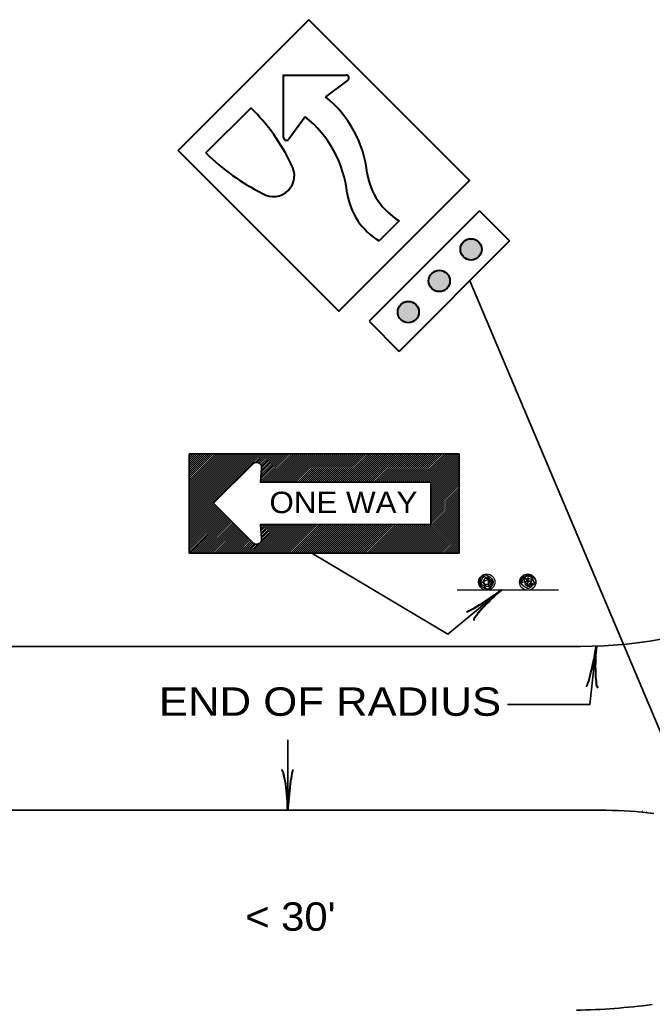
# Model space of a CAD drawing. Extents: x 930 to 1610, y -455 to -15.
# Drawn here: x 1360.8 to 1405.3, y -182 to -112.2 of the extents above; entities that cross this region are included whole.
import ezdxf
from ezdxf.enums import TextEntityAlignment as Align

# ---------------------------------------------------------------- set-up
doc = ezdxf.new("R2010")
doc.units = 0
doc.header["$LTSCALE"] = 0.8
doc.layers.add('1', color=7, linetype='Continuous', lineweight=53)
doc.layers.add('4', color=7, linetype='Continuous', lineweight=25)

msp = doc.modelspace()

# ---------------------------------------------------------------- hatches: boundary and pattern name
at = {"layer": '1'}
for points in [[(1392.5274, -127.655, 1), (1392.5274, -129.155, 1)], [(1390.2917, -129.8758, 1), (1390.2917, -131.3758, 1)], [(1388.1123, -132.0686, 1), (1388.1123, -133.5686, 1)]]:
    msp.add_hatch(color=256, dxfattribs=at).paths.add_polyline_path(points)

# ---------------------------------------------------------------- linework, layer by layer
at = {"layer": '1', "lineweight": 40}
for p, q in [((1383.8442, -116.4978), (1382.2698, -117.6589)), ((1373.8537, -121.617), (1377.0357, -118.4351)), ((1380.8557, -119.073), (1379.6948, -120.6472)), ((1393.1224, -125.6829), (1385.3442, -133.4612)), ((1393.1224, -125.6829), (1395.2437, -127.8042)), ((1387.4656, -126.3899), (1386.0513, -127.8042)), ((1395.2437, -127.8042), (1387.4654, -135.5825)), ((1385.3442, -133.4612), (1387.4654, -135.5825))]:
    msp.add_line(p, q, dxfattribs=at)
at = {"layer": '1', "lineweight": 35}
for p, q in [((1414.0645, -181.83), (1392.438, -130.6099)), ((1372.6852, -142.8004), (1372.6866, -142.799)), ((1372.6852, -142.9418), (1372.828, -142.799)), ((1372.6852, -143.0832), (1372.9694, -142.799)), ((1372.6852, -143.2247), (1373.1108, -142.799)), ((1372.6852, -143.3661), (1373.2523, -142.799)), ((1372.6852, -143.5075), (1373.3937, -142.799)), ((1372.6852, -143.6489), (1373.5351, -142.799)), ((1372.6852, -143.7903), (1373.6765, -142.799)), ((1372.6852, -143.9317), (1373.8179, -142.799)), ((1372.6852, -144.0732), (1373.9593, -142.799)), ((1372.6852, -144.2146), (1374.1008, -142.799)), ((1372.6852, -144.356), (1374.2422, -142.799)), ((1372.6852, -144.4974), (1374.3836, -142.799)), ((1372.6852, -144.6388), (1374.525, -142.799)), ((1372.6852, -144.7802), (1374.6664, -142.799)), ((1372.6852, -144.9217), (1374.8078, -142.799)), ((1372.6852, -145.0632), (1374.9493, -142.799)), ((1372.6852, -145.2046), (1375.0907, -142.799)), ((1372.6852, -145.346), (1375.2322, -142.799)), ((1372.6852, -145.4874), (1375.3736, -142.799)), ((1372.6852, -145.6288), (1375.515, -142.799)), ((1372.6852, -145.7703), (1375.6564, -142.799)), ((1372.6852, -145.9117), (1375.7978, -142.799)), ((1372.6852, -146.0531), (1375.9392, -142.799)), ((1372.6852, -146.1945), (1376.0807, -142.799)), ((1372.6852, -146.3359), (1376.2221, -142.799)), ((1372.6852, -146.4773), (1376.3635, -142.799)), ((1372.6852, -146.6188), (1376.5049, -142.799)), ((1372.6852, -146.7602), (1376.6463, -142.799)), ((1372.6852, -146.9016), (1376.7877, -142.799)), ((1372.6852, -147.043), (1376.9292, -142.799)), ((1372.6852, -147.1844), (1377.0706, -142.799)), ((1372.6852, -147.3258), (1377.212, -142.799)), ((1372.6852, -147.4673), (1377.3534, -142.799)), ((1372.6852, -147.6087), (1377.4949, -142.799)), ((1372.6852, -147.7502), (1377.6363, -142.799)), ((1372.6852, -147.8916), (1377.7777, -142.799)), ((1377.298, -143.4202), (1377.9192, -142.799)), ((1377.4576, -143.402), (1378.0606, -142.799)), ((1377.5687, -143.4323), (1378.202, -142.799)), ((1377.6553, -143.4872), (1378.3434, -142.799)), ((1377.7002, -144.7149), (1379.6162, -142.799)), ((1377.7138, -144.5599), (1379.4747, -142.799)), ((1377.7213, -143.5625), (1378.4848, -142.799)), ((1377.7274, -144.405), (1379.3333, -142.799)), ((1377.7409, -144.25), (1379.1919, -142.799)), ((1377.7545, -144.095), (1379.0505, -142.799)), ((1377.7665, -143.6587), (1378.6263, -142.799)), ((1377.7681, -143.94), (1378.9091, -142.799)), ((1377.7758, -144.7807), (1379.7576, -142.799)), ((1377.7817, -143.7851), (1378.7677, -142.799)), ((1377.9172, -144.7807), (1379.899, -142.799)), ((1378.0587, -144.7807), (1380.0405, -142.799)), ((1378.2002, -144.7807), (1380.1819, -142.799)), ((1378.3416, -144.7807), (1380.3233, -142.799)), ((1378.483, -144.7807), (1380.4647, -142.799)), ((1378.6244, -144.7807), (1380.6062, -142.799)), ((1378.7658, -144.7807), (1380.7476, -142.799)), ((1378.9072, -144.7807), (1380.889, -142.799)), ((1379.0487, -144.7807), (1381.0304, -142.799)), ((1379.1901, -144.7807), (1381.1718, -142.799)), ((1379.3315, -144.7807), (1381.3132, -142.799)), ((1379.4729, -144.7807), (1381.4547, -142.799)), ((1379.6143, -144.7807), (1381.5961, -142.799)), ((1379.7558, -144.7807), (1381.7375, -142.799)), ((1379.8972, -144.7807), (1381.8789, -142.799)), ((1380.0386, -144.7807), (1382.0203, -142.799)), ((1380.18, -144.7807), (1382.1617, -142.799)), ((1380.3214, -144.7807), (1382.3032, -142.799)), ((1380.4628, -144.7807), (1382.4446, -142.799)), ((1380.6043, -144.7807), (1382.5861, -142.799)), ((1380.7458, -144.7807), (1382.7275, -142.799)), ((1380.8872, -144.7807), (1382.8689, -142.799)), ((1381.0286, -144.7807), (1383.0103, -142.799)), ((1381.17, -144.7807), (1383.1517, -142.799)), ((1381.3114, -144.7807), (1383.2932, -142.799)), ((1381.4528, -144.7807), (1383.4346, -142.799)), ((1381.5942, -144.7807), (1383.576, -142.799)), ((1381.7357, -144.7807), (1383.7174, -142.799)), ((1381.8771, -144.7807), (1383.8588, -142.799)), ((1382.0185, -144.7807), (1384.0003, -142.799)), ((1382.1599, -144.7807), (1384.1417, -142.799)), ((1382.3013, -144.7807), (1384.2831, -142.799)), ((1382.4427, -144.7807), (1384.4245, -142.799)), ((1382.5842, -144.7807), (1384.5659, -142.799)), ((1382.7256, -144.7807), (1384.7073, -142.799)), ((1382.867, -144.7807), (1384.8487, -142.799)), ((1383.0085, -144.7807), (1384.9903, -142.799)), ((1383.1499, -144.7807), (1385.1317, -142.799)), ((1383.2913, -144.7807), (1385.2731, -142.799)), ((1383.4327, -144.7807), (1385.4145, -142.799)), ((1383.5742, -144.7807), (1385.5559, -142.799)), ((1383.7156, -144.7807), (1385.6973, -142.799)), ((1383.857, -144.7807), (1385.8387, -142.799)), ((1383.9984, -144.7807), (1385.9802, -142.799)), ((1384.1398, -144.7807), (1386.1216, -142.799)), ((1384.2812, -144.7807), (1386.263, -142.799)), ((1384.4227, -144.7807), (1386.4044, -142.799)), ((1384.5641, -144.7807), (1386.5458, -142.799)), ((1384.7055, -144.7807), (1386.6872, -142.799)), ((1384.8469, -144.7807), (1386.8287, -142.799)), ((1384.9883, -144.7807), (1386.9701, -142.799)), ((1385.1298, -144.7807), (1387.1115, -142.799)), ((1385.2712, -144.7807), (1387.2529, -142.799)), ((1385.4126, -144.7807), (1387.3943, -142.799)), ((1385.5541, -144.7807), (1387.5358, -142.799)), ((1385.6955, -144.7807), (1387.6772, -142.799)), ((1385.8369, -144.7807), (1387.8187, -142.799)), ((1385.9783, -144.7807), (1387.9601, -142.799)), ((1386.1198, -144.7807), (1388.1015, -142.799)), ((1386.2612, -144.7807), (1388.2429, -142.799)), ((1386.4026, -144.7807), (1388.3843, -142.799)), ((1386.544, -144.7807), (1388.5258, -142.799)), ((1386.6854, -144.7807), (1388.6672, -142.799)), ((1386.8268, -144.7807), (1388.8086, -142.799)), ((1386.9682, -144.7807), (1388.95, -142.799)), ((1387.1097, -144.7807), (1389.0914, -142.799)), ((1387.2511, -144.7807), (1389.2328, -142.799)), ((1387.3925, -144.7807), (1389.3742, -142.799)), ((1387.5339, -144.7807), (1389.5157, -142.799)), ((1387.6753, -144.7807), (1389.6571, -142.799)), ((1387.8167, -144.7807), (1389.7985, -142.799)), ((1387.9582, -144.7807), (1389.9399, -142.799)), ((1388.0997, -144.7807), (1390.0814, -142.799)), ((1388.2411, -144.7807), (1390.2228, -142.799)), ((1388.3825, -144.7807), (1390.3642, -142.799)), ((1388.5239, -144.7807), (1390.5057, -142.799)), ((1388.6653, -144.7807), (1390.6471, -142.799)), ((1388.8067, -144.7807), (1390.7885, -142.799)), ((1388.9482, -144.7807), (1390.9299, -142.799)), ((1389.0896, -144.7807), (1391.0713, -142.799)), ((1389.231, -144.7807), (1391.2127, -142.799)), ((1389.3724, -144.7807), (1391.3542, -142.799)), ((1389.5138, -144.7807), (1391.4956, -142.799)), ((1389.6553, -144.7807), (1391.637, -142.799)), ((1389.6945, -144.8829), (1391.6852, -142.8922)), ((1374.4016, -146.2807), (1377.23, -143.4522)), ((1389.6945, -145.0243), (1391.6852, -143.0337)), ((1389.6945, -145.1658), (1391.6852, -143.1751)), ((1389.6945, -145.3072), (1391.6852, -143.3165)), ((1389.6945, -145.4486), (1391.6852, -143.4579)), ((1389.6945, -145.59), (1391.6852, -143.5993)), ((1389.6945, -145.7315), (1391.6852, -143.7408)), ((1389.6945, -145.8729), (1391.6852, -143.8822)), ((1389.6945, -146.0143), (1391.6852, -144.0237)), ((1389.6945, -146.1557), (1391.6852, -144.1651)), ((1389.6945, -146.2972), (1391.6852, -144.3065)), ((1389.6945, -146.4386), (1391.6852, -144.4479)), ((1389.6945, -146.58), (1391.6852, -144.5893)), ((1389.6945, -146.7214), (1391.6852, -144.7308)), ((1389.6945, -146.8628), (1391.6852, -144.8722)), ((1389.6945, -147.0042), (1391.6852, -145.0136)), ((1389.6945, -147.1457), (1391.6852, -145.155)), ((1389.6945, -147.2871), (1391.6852, -145.2964)), ((1389.6945, -147.4285), (1391.6852, -145.4378)), ((1389.6945, -147.5699), (1391.6852, -145.5793)), ((1372.6852, -148.033), (1374.4195, -146.2987)), ((1372.6852, -148.1744), (1374.4902, -146.3693)), ((1377.23, -149.1092), (1374.4016, -146.2807)), ((1387.7482, -149.799), (1391.6852, -145.8621)), ((1387.8897, -149.799), (1391.6852, -146.0035)), ((1388.0311, -149.799), (1391.6852, -146.1449)), ((1388.1726, -149.799), (1391.6852, -146.2864)), ((1389.6945, -147.7113), (1391.6852, -145.7207)), ((1372.6852, -148.3158), (1374.5609, -146.4401)), ((1372.6852, -148.4572), (1374.6316, -146.5108)), ((1372.6852, -148.5987), (1374.7023, -146.5815)), ((1372.6852, -148.7401), (1374.773, -146.6522)), ((1372.6852, -148.8815), (1374.8438, -146.7229)), ((1372.6852, -149.0229), (1374.9145, -146.7937)), ((1372.6852, -149.1643), (1374.9852, -146.8643)), ((1372.6852, -149.3057), (1375.0559, -146.9351)), ((1372.6852, -149.4472), (1375.1266, -147.0058)), ((1372.6852, -149.5886), (1375.1973, -147.0765)), ((1388.314, -149.799), (1391.6852, -146.4278)), ((1388.4554, -149.799), (1391.6852, -146.5692)), ((1388.5968, -149.799), (1391.6852, -146.7107)), ((1388.7382, -149.799), (1391.6852, -146.8521)), ((1388.8797, -149.799), (1391.6852, -146.9935)), ((1372.6852, -149.73), (1375.268, -147.1472)), ((1372.7576, -149.799), (1375.3387, -147.2179)), ((1372.899, -149.799), (1375.4094, -147.2886)), ((1373.0405, -149.799), (1375.4802, -147.3593)), ((1373.1819, -149.799), (1375.5508, -147.43)), ((1373.3233, -149.799), (1375.6216, -147.5007)), ((1373.4647, -149.799), (1375.6923, -147.5714)), ((1373.6062, -149.799), (1375.763, -147.6422)), ((1373.7476, -149.799), (1375.8337, -147.7128)), ((1377.0003, -149.799), (1379.0185, -147.7807)), ((1377.1417, -149.799), (1379.1599, -147.7807)), ((1377.2831, -149.799), (1379.3013, -147.7807)), ((1377.4245, -149.799), (1379.4427, -147.7807)), ((1377.5659, -149.799), (1379.5842, -147.7807)), ((1377.6986, -147.8278), (1377.7458, -147.7807)), ((1377.7073, -149.799), (1379.7256, -147.7807)), ((1377.71, -147.9579), (1377.8872, -147.7807)), ((1377.7214, -148.0879), (1378.0286, -147.7807)), ((1377.7327, -148.218), (1378.17, -147.7807)), ((1377.7442, -148.348), (1378.3114, -147.7807)), ((1377.7555, -148.4781), (1378.4528, -147.7807)), ((1377.7669, -148.6081), (1378.5942, -147.7807)), ((1377.7713, -148.8866), (1378.8771, -147.7807)), ((1377.7782, -148.7382), (1378.7357, -147.7807)), ((1377.8487, -149.799), (1379.867, -147.7807)), ((1377.9903, -149.799), (1380.0085, -147.7807)), ((1378.1317, -149.799), (1380.1499, -147.7807)), ((1378.2731, -149.799), (1380.2913, -147.7807)), ((1378.4145, -149.799), (1380.4327, -147.7807)), ((1378.5559, -149.799), (1380.5742, -147.7807)), ((1378.6973, -149.799), (1380.7156, -147.7807)), ((1378.8387, -149.799), (1380.857, -147.7807)), ((1378.9802, -149.799), (1380.9984, -147.7807)), ((1379.1216, -149.799), (1381.1398, -147.7807)), ((1379.263, -149.799), (1381.2812, -147.7807)), ((1379.4044, -149.799), (1381.4227, -147.7807)), ((1379.5458, -149.799), (1381.5641, -147.7807)), ((1379.6872, -149.799), (1381.7055, -147.7807)), ((1379.8287, -149.799), (1381.8469, -147.7807)), ((1379.9701, -149.799), (1381.9883, -147.7807)), ((1380.1115, -149.799), (1382.1298, -147.7807)), ((1380.2529, -149.799), (1382.2712, -147.7807)), ((1380.3943, -149.799), (1382.4126, -147.7807)), ((1380.5358, -149.799), (1382.5541, -147.7807)), ((1380.6772, -149.799), (1382.6955, -147.7807)), ((1380.8187, -149.799), (1382.8369, -147.7807)), ((1380.9601, -149.799), (1382.9783, -147.7807)), ((1381.1015, -149.799), (1383.1198, -147.7807)), ((1381.2429, -149.799), (1383.2612, -147.7807)), ((1381.3843, -149.799), (1383.4026, -147.7807)), ((1381.5258, -149.799), (1383.544, -147.7807)), ((1381.6672, -149.799), (1383.6854, -147.7807)), ((1381.8086, -149.799), (1383.8268, -147.7807)), ((1381.95, -149.799), (1383.9682, -147.7807)), ((1382.0914, -149.799), (1384.1097, -147.7807)), ((1382.2328, -149.799), (1384.2511, -147.7807)), ((1382.3742, -149.799), (1384.3925, -147.7807)), ((1382.5157, -149.799), (1384.5339, -147.7807)), ((1382.6571, -149.799), (1384.6753, -147.7807)), ((1382.7985, -149.799), (1384.8167, -147.7807)), ((1382.9399, -149.799), (1384.9582, -147.7807)), ((1383.0814, -149.799), (1385.0997, -147.7807)), ((1383.2228, -149.799), (1385.2411, -147.7807)), ((1383.3642, -149.799), (1385.3825, -147.7807)), ((1383.5057, -149.799), (1385.5239, -147.7807)), ((1383.6471, -149.799), (1385.6653, -147.7807)), ((1383.7885, -149.799), (1385.8067, -147.7807)), ((1383.9299, -149.799), (1385.9482, -147.7807)), ((1384.0713, -149.799), (1386.0896, -147.7807)), ((1384.2127, -149.799), (1386.231, -147.7807)), ((1384.3542, -149.799), (1386.3724, -147.7807)), ((1384.4956, -149.799), (1386.5138, -147.7807)), ((1384.637, -149.799), (1386.6553, -147.7807)), ((1384.7784, -149.799), (1386.7967, -147.7807)), ((1384.9198, -149.799), (1386.9381, -147.7807)), ((1385.0612, -149.799), (1387.0795, -147.7807)), ((1385.2027, -149.799), (1387.2209, -147.7807)), ((1385.3441, -149.799), (1387.3623, -147.7807)), ((1385.4855, -149.799), (1387.5037, -147.7807)), ((1385.627, -149.799), (1387.6453, -147.7807)), ((1385.7684, -149.799), (1387.7867, -147.7807)), ((1385.9098, -149.799), (1387.9281, -147.7807)), ((1386.0512, -149.799), (1388.0695, -147.7807)), ((1386.1927, -149.799), (1388.2109, -147.7807)), ((1386.3341, -149.799), (1388.3523, -147.7807)), ((1386.4755, -149.799), (1388.4937, -147.7807)), ((1386.6169, -149.799), (1388.6352, -147.7807)), ((1386.7583, -149.799), (1388.7766, -147.7807)), ((1386.8998, -149.799), (1388.918, -147.7807)), ((1387.0412, -149.799), (1389.0594, -147.7807)), ((1387.1826, -149.799), (1389.2008, -147.7807)), ((1387.324, -149.799), (1389.3422, -147.7807)), ((1387.4654, -149.799), (1389.4837, -147.7807)), ((1387.6068, -149.799), (1389.6251, -147.7807)), ((1389.0211, -149.799), (1391.6852, -147.1349)), ((1389.1625, -149.799), (1391.6852, -147.2763)), ((1389.3039, -149.799), (1391.6852, -147.4177)), ((1389.4453, -149.799), (1391.6852, -147.5592)), ((1389.5867, -149.799), (1391.6852, -147.7006)), ((1373.889, -149.799), (1375.9044, -147.7836)), ((1374.0304, -149.799), (1375.9751, -147.8543)), ((1374.1718, -149.799), (1376.0458, -147.925)), ((1374.3132, -149.799), (1376.1166, -147.9957)), ((1374.4547, -149.799), (1376.1872, -148.0664)), ((1374.5961, -149.799), (1376.258, -148.1372)), ((1374.7375, -149.799), (1376.3287, -148.2078)), ((1374.8789, -149.799), (1376.3994, -148.2786)), ((1375.0203, -149.799), (1376.4701, -148.3492)), ((1375.1617, -149.799), (1376.5408, -148.42)), ((1389.7282, -149.799), (1391.6852, -147.842)), ((1389.8696, -149.799), (1391.6852, -147.9834)), ((1390.011, -149.799), (1391.6852, -148.1248)), ((1390.1524, -149.799), (1391.6852, -148.2662)), ((1390.2938, -149.799), (1391.6852, -148.4077)), ((1375.3032, -149.799), (1376.6115, -148.4907)), ((1375.4446, -149.799), (1376.6823, -148.5614)), ((1375.5861, -149.799), (1376.7529, -148.6321)), ((1375.7275, -149.799), (1376.8237, -148.7028)), ((1375.8689, -149.799), (1376.8943, -148.7735)), ((1376.0103, -149.799), (1376.9651, -148.8442)), ((1376.1517, -149.799), (1377.0358, -148.9149)), ((1376.2932, -149.799), (1377.1065, -148.9857)), ((1376.4346, -149.799), (1377.1772, -149.0563)), ((1376.576, -149.799), (1377.253, -149.122)), ((1376.7174, -149.799), (1377.3595, -149.1569)), ((1376.8588, -149.799), (1377.5072, -149.1507)), ((1390.4352, -149.799), (1391.6852, -148.5491)), ((1390.5767, -149.799), (1391.6852, -148.6906)), ((1390.7182, -149.799), (1391.6852, -148.832)), ((1390.8596, -149.799), (1391.6852, -148.9734)), ((1391.001, -149.799), (1391.6852, -149.1148)), ((1390.8892, -155.4837), (1381.3138, -149.799)), ((1391.1424, -149.799), (1391.6852, -149.2562)), ((1391.2838, -149.799), (1391.6852, -149.3977)), ((1391.4253, -149.799), (1391.6852, -149.5391)), ((1391.5667, -149.799), (1391.6852, -149.6805)), ((1390.8892, -155.4837), (1394.675, -152.3788)), ((1284.7266, -156.3637), (1400.2332, -156.3637)), ((1379.6232, -167.9214), (1379.6232, -162.9214)), ((1284.7266, -167.8837), (1402.0479, -167.8837))]:
    msp.add_line(p, q, dxfattribs=at)
at = {"layer": '1', "lineweight": 25}
msp.add_line((1391.5432, -152.3788), (1398.6833, -152.3788), dxfattribs=at)
at = {"layer": '1', "lineweight": 40}
msp.add_lwpolyline([(1371.9092, -121.4402), (1381.1016, -112.2478), (1392.4154, -123.5615), (1383.2229, -132.754)], close=True, dxfattribs=at)
msp.add_lwpolyline([(1379.334, -120.5285), (1379.3338, -116.1369), (1383.7257, -116.1371)], dxfattribs=at)
at = {"layer": '1', "lineweight": 35}
msp.add_lwpolyline([(1372.6852, -142.799), (1391.6852, -142.799), (1391.6852, -149.799), (1372.6852, -149.799)], close=True, dxfattribs=at)
for points in [[(1377.7817, -143.7846), (1377.6945, -144.7807), (1389.6945, -144.7807), (1389.6945, -147.7807), (1377.6945, -147.7807), (1377.7817, -148.7769)], [(1395.0873, -160.4406), (1400.8883, -160.4406), (1401.3474, -156.3492)]]:
    msp.add_lwpolyline(points, dxfattribs=at)
at = {"layer": '1', "lineweight": 40}
for centre in [(1392.5274, -128.405), (1390.2917, -130.6258), (1388.1123, -132.8186)]:
    msp.add_circle(centre, 0.75, dxfattribs=at)
for centre, radius, start, end in [((1383.7256, -116.337), 0.2, 306.40525, 90), ((1377.2548, -123.9097), 8.014, 6.10806, 51.26016), ((1367.3576, -128.3594), 13.8484, 25.28501, 45.72037), ((1375.8406, -125.3239), 8.014, 6.10806, 51.26016), ((1379.5339, -120.5286), 0.2, 179.99403, 323.59761), ((1384.7954, -110.5089), 15.592, 225.43251, 243.56211), ((1378.6211, -123.2121), 1.4739, 238.60951, 31.39048), ((1389.8661, -122.3544), 4.6956, 188.60534, 239.2536), ((1388.4519, -123.7686), 4.6956, 188.60534, 239.2536)]:
    msp.add_arc(centre, radius, start, end, dxfattribs=at)
at = {"layer": '1', "lineweight": 35}
for centre, radius, start, end in [((1400.2329, -124.3622), 32, 270, 0), ((1377.4186, -143.7632), 0.3637, 356.63551, 121.23355), ((1377.4186, -148.7983), 0.3637, 238.76645, 3.36449), ((1401.7171, -198.4948), 30.613, 83.11058, 89.38086), ((1395.4508, -214.9069), 47.8475, 78.9776, 78.99343), ((1395.4508, -214.9069), 47.8475, 78.60053, 78.62638), ((1399.1283, -135.2813), 46.6824, 271.0058, 277.57279)]:
    msp.add_arc(centre, radius, start, end, dxfattribs=at)
at = {"layer": '1', "lineweight": 40}
for centre, major_axis, ratio, start_param, end_param in [((1393.6744, -152.9258), (-1.4695, -0.978), 0.07063, 6.2823074, 8.5597026), ((1394.0065, -153.2845), (1.2817, 1.2531), 0.122415, 0.8963533, 3.1415927), ((1401.0122, -157.4392), (0.3704, 1.7259), 0.07063, 3.1407148, 5.41811), ((1401.0122, -157.4392), (0.3704, 1.7259), 0.07063, 3.1407148, 5.41811), ((1401.5003, -157.4645), (0.0439, 1.792), 0.122415, 0.8963533, 3.1415927), ((1401.5003, -157.4645), (0.0439, 1.792), 0.122415, 0.8963533, 3.1415927), ((1379.3469, -166.8302), (0.1562, -1.7857), 0.122415, 0.8963533, 3.1415927), ((1379.8348, -166.8009), (-0.1757, -1.7565), 0.07063, 3.1407148, 5.41811)]:
    msp.add_ellipse(centre, major_axis=major_axis, ratio=ratio, start_param=start_param, end_param=end_param, dxfattribs=at)
at = {"layer": '1', "lineweight": 25}
for points in [[(1396.4713, -152.2668), (1396.1912, -152.0708), (1396.0512, -151.7908), (1396.1353, -151.5948), (1396.4433, -151.3988), (1396.7513, -151.3988), (1397.0593, -151.7068), (1396.8632, -152.0708), (1396.4713, -152.2668), (1396.3032, -152.1548), (1396.1633, -152.0708), (1396.1073, -151.8188), (1396.3032, -151.4828), (1396.4153, -151.3428), (1396.8072, -151.5668), (1396.7513, -151.8468), (1396.6952, -152.0148), (1396.5832, -152.0708), (1396.4153, -152.0708), (1396.3312, -151.9028), (1396.3032, -151.5948), (1396.4992, -151.5948), (1396.6392, -151.5668), (1396.7513, -151.7348), (1396.5552, -151.9868), (1396.3872, -151.8748), (1396.3592, -151.7628), (1396.5552, -151.7348), (1396.5272, -151.6788), (1396.9472, -151.9868), (1396.5832, -151.3148), (1396.4992, -151.7068), (1396.2472, -151.4548), (1395.9672, -151.8468), (1396.5552, -151.7348), (1396.4433, -152.0988), (1396.8352, -152.0148), (1396.5552, -151.7348)], [(1393.6432, -152.3228), (1393.3352, -152.1828), (1393.1392, -151.8748), (1393.1952, -151.5388), (1393.5593, -151.3148), (1393.8953, -151.5108), (1394.0912, -151.7908), (1394.0352, -151.9868), (1393.6432, -152.3228), (1393.4472, -152.0988), (1393.2793, -152.0148), (1393.2513, -151.8468), (1393.4472, -151.4548), (1393.6432, -151.4828), (1393.7832, -151.5948), (1394.0072, -151.7348), (1393.8392, -152.0708), (1393.6153, -152.1268), (1393.4752, -152.0148), (1393.3912, -151.8468), (1393.4472, -151.6788), (1393.5032, -151.5668), (1393.7832, -151.6508), (1393.7272, -151.8468), (1393.7272, -151.9588), (1393.5032, -151.9588), (1393.4472, -151.7908), (1393.7552, -151.6788), (1393.8112, -151.7068), (1394.0632, -151.9588), (1393.6992, -151.4268), (1393.7832, -151.6788), (1393.3632, -151.3988), (1393.1672, -151.8748), (1393.7552, -151.6788), (1393.7832, -152.1828), (1393.8673, -152.0708), (1393.7552, -151.6788)]]:
    msp.add_spline(points, degree=3, dxfattribs=at)
at = {"layer": '4'}
for centre in [(1393.6367, -151.828), (1396.5162, -151.8278)]:
    msp.add_circle(centre, 0.574, dxfattribs=at)

# ---------------------------------------------------------------- texts
at = {"layer": '1'}
for s, height, width, p in [('ONE WAY', 1.5, 1.1, (1383.542, -146.9667)), ('END OF RADIUS', 2, 1.15, (1382.5984, -161.2358)), ("< 30'", 2, 1.1, (1379.8083, -176.3672))]:
    msp.add_text(s, height=height, dxfattribs=dict(at, width=width)).set_placement(p, align=Align.CENTER)

doc.saveas('drawing.dxf')
